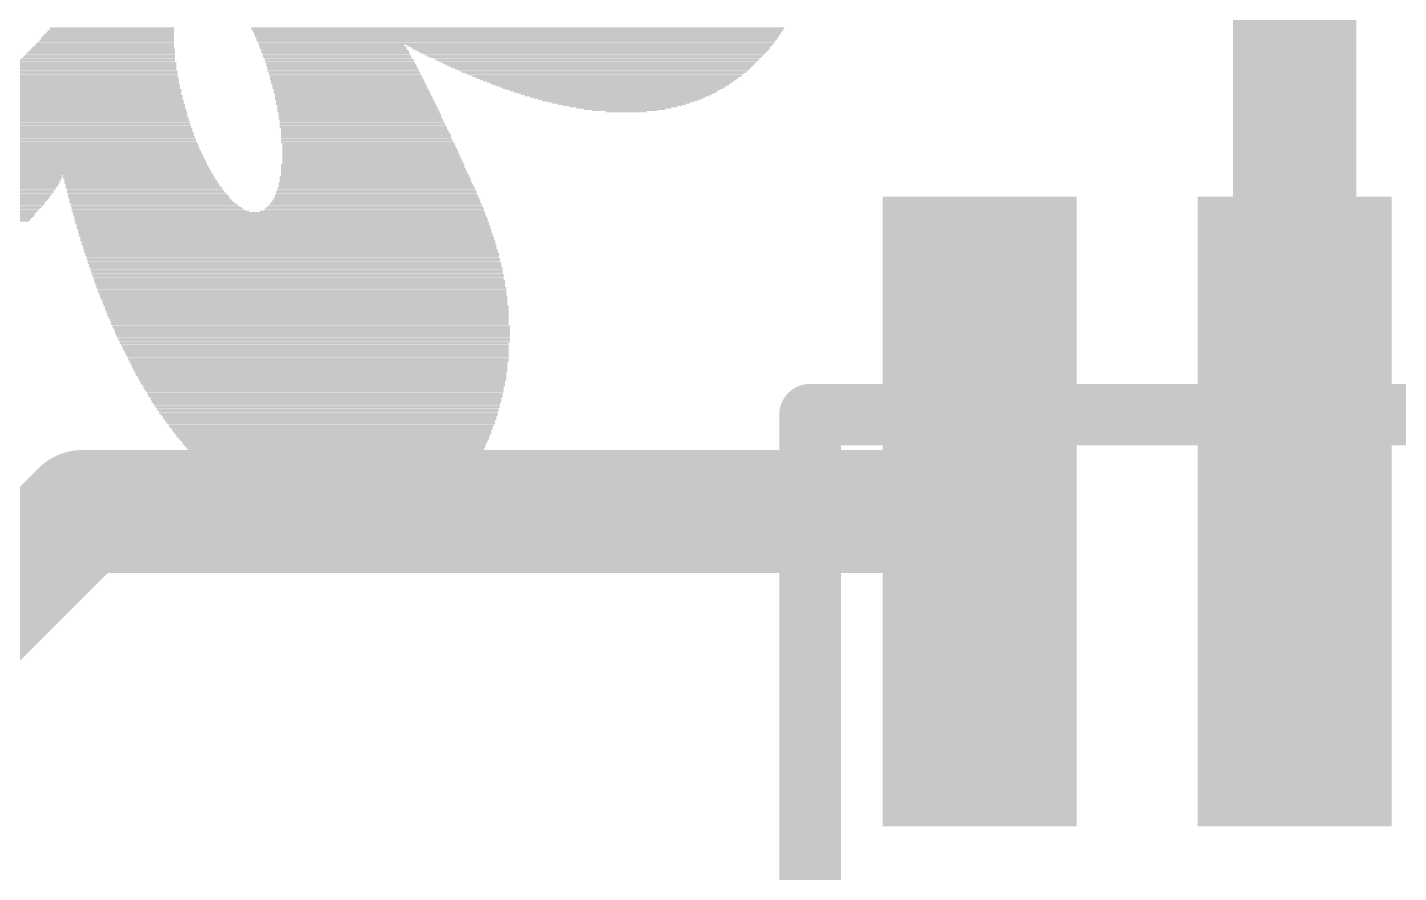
# Model space of a CAD drawing. Extents: x 0 to 17.8, y 0 to 17.
# Drawn here: x 6.275 to 9.104, y 8.945 to 10.689 of the extents above; entities that cross this region are included whole.
import ezdxf

# ---------------------------------------------------------------- set-up
doc = ezdxf.new("R2010")
doc.units = 0
for name, color, linetype in [('1', 12, 'CONTINUOUS'), ('21', 40, 'CONTINUOUS'), ('51', 253, 'CONTINUOUS')]:
    doc.layers.add(name, color=color, linetype=linetype)

# ---------------------------------------------------------------- blocks, each defined once
blk = doc.blocks.new('RECT')
blk.add_solid([(-0.5, -0.5), (0.5, -0.5), (-0.5, 0.5), (0.5, 0.5)])

msp = doc.modelspace()

# ---------------------------------------------------------------- linework, layer by layer
at = {"layer": '1', "const_width": 0.254}
for points in [[(8.89, 10.922), (8.89, 9.69)], [(4.826, 8.128), (6.388, 9.69)], [(6.388, 9.69), (8.24, 9.69)]]:
    msp.add_lwpolyline(points, dxfattribs=at)
at = {"layer": '1', "const_width": 0.127}
for points in [[(6.388, 9.7535, 1), (6.388, 9.6265)], [(6.4329, 9.6451, 1), (6.3431, 9.7349)], [(8.24, 9.6265, 1), (8.24, 9.7535)], [(8.8265, 9.69, 1), (8.9535, 9.69)]]:
    msp.add_lwpolyline(points, format="xyb", dxfattribs=at)
at = {"layer": '51', "const_width": 0.0635}
for points in [[(7.89, 9.9218, 1), (7.89, 9.8582)], [(7.9218, 9.89, 1), (7.8583, 9.89)]]:
    msp.add_lwpolyline(points, format="xyb", dxfattribs=at)
at = {"layer": '51', "const_width": 0.127}
for points in [[(7.89, 7.89), (7.89, 9.89)], [(7.89, 9.89), (9.89, 9.89)]]:
    msp.add_lwpolyline(points, dxfattribs=at)

# ---------------------------------------------------------------- block references
at = {"layer": '1', "xscale": 1.3, "yscale": 0.4, "rotation": 270}
for p in [(8.24, 9.69), (8.89, 9.69)]:
    msp.add_blockref('RECT', p, dxfattribs=at)
at = {"layer": '21'}
for p, xscale, yscale in [((6.4401, 10.6679), 0.2742, 0.0024), ((6.4414, 10.6704), 0.2718, 0.0024), ((6.4426, 10.673), 0.2692, 0.0026), ((6.4439, 10.6755), 0.2666, 0.0024), ((6.4452, 10.6781), 0.2642, 0.0026), ((6.4465, 10.6806), 0.2616, 0.0024), ((6.4477, 10.6831), 0.259, 0.0024), ((6.449, 10.6882), 0.2566, 0.0024), ((6.449, 10.6857), 0.2566, 0.0026), ((7.2872, 10.6882), 1.0998, 0.0024), ((7.2859, 10.6857), 1.0972, 0.0026), ((7.2872, 10.6831), 1.0948, 0.0024), ((7.2859, 10.6806), 1.0922, 0.0024), ((7.2859, 10.6781), 1.087, 0.0026), ((7.2859, 10.6755), 1.087, 0.0024), ((7.2859, 10.673), 1.082, 0.0026), ((7.2846, 10.6704), 1.0794, 0.0024), ((7.2859, 10.6679), 1.0768, 0.0024), ((6.4287, 10.64), 0.3022, 0.0026), ((6.4299, 10.6425), 0.2996, 0.0024), ((6.4312, 10.645), 0.2972, 0.0024), ((6.4312, 10.6476), 0.292, 0.0026), ((6.4325, 10.6501), 0.2896, 0.0024), ((6.4338, 10.6527), 0.287, 0.0026), ((6.435, 10.6552), 0.2844, 0.0024), ((6.4363, 10.6577), 0.282, 0.0024), ((6.4376, 10.6603), 0.2794, 0.0026), ((6.4388, 10.6628), 0.2768, 0.0024), ((6.4401, 10.6654), 0.2742, 0.0026), ((7.2847, 10.6654), 1.0744, 0.0026), ((7.2834, 10.6628), 1.0718, 0.0024), ((7.2834, 10.6603), 1.0668, 0.0026), ((7.2834, 10.6577), 1.0668, 0.0024), ((7.2834, 10.6552), 1.0618, 0.0024), ((6.9024, 10.6527), 0.2998, 0.0026), ((6.9036, 10.6501), 0.3022, 0.0024), ((6.9062, 10.6476), 0.3022, 0.0026), ((6.9062, 10.645), 0.3022, 0.0024), ((6.9087, 10.6425), 0.3022, 0.0024), ((6.91, 10.64), 0.3048, 0.0026), ((7.4345, 10.6527), 0.7544, 0.0026), ((7.4358, 10.6501), 0.7468, 0.0024), ((7.437, 10.6476), 0.739, 0.0026), ((7.4383, 10.645), 0.7366, 0.0024), ((7.4396, 10.6425), 0.729, 0.0024), ((7.4409, 10.64), 0.7214, 0.0026), ((6.4134, 10.6095), 0.3378, 0.0026), ((6.416, 10.612), 0.3328, 0.0024), ((6.4173, 10.6146), 0.3302, 0.0026), ((6.4185, 10.6171), 0.3276, 0.0024), ((6.4185, 10.6196), 0.3226, 0.0024), ((6.4198, 10.6222), 0.32, 0.0026), ((6.421, 10.6247), 0.3174, 0.0024), ((6.4223, 10.6273), 0.3148, 0.0026), ((6.4236, 10.6298), 0.3124, 0.0024), ((6.4248, 10.6323), 0.3098, 0.0024), ((6.4261, 10.6349), 0.3072, 0.0026), ((6.4274, 10.6374), 0.3048, 0.0024), ((6.91, 10.6374), 0.3048, 0.0024), ((6.9126, 10.6349), 0.3048, 0.0026), ((6.9126, 10.6323), 0.3048, 0.0024), ((6.9138, 10.6298), 0.3072, 0.0024), ((6.9151, 10.6273), 0.3048, 0.0026), ((6.9163, 10.6247), 0.3072, 0.0024), ((6.9189, 10.6222), 0.3074, 0.0026), ((6.9189, 10.6196), 0.3074, 0.0024), ((6.9201, 10.6171), 0.3098, 0.0024), ((6.9214, 10.6146), 0.3072, 0.0026), ((6.9227, 10.612), 0.3098, 0.0024), ((6.9227, 10.6095), 0.3098, 0.0026), ((7.4421, 10.6374), 0.7136, 0.0024), ((7.4434, 10.6349), 0.706, 0.0026), ((7.4446, 10.6323), 0.6984, 0.0024), ((7.4459, 10.6298), 0.6908, 0.0024), ((7.4472, 10.6273), 0.6832, 0.0026), ((7.4497, 10.6247), 0.673, 0.0024), ((7.451, 10.6222), 0.6654, 0.0026), ((7.4523, 10.6196), 0.6578, 0.0024), ((7.4536, 10.6171), 0.6502, 0.0024), ((7.4548, 10.6146), 0.6426, 0.0026), ((7.4561, 10.612), 0.635, 0.0024), ((7.4574, 10.6095), 0.6274, 0.0026), ((6.3994, 10.5815), 0.3758, 0.0024), ((6.402, 10.5841), 0.3708, 0.0026), ((6.402, 10.5866), 0.3658, 0.0024), ((6.4033, 10.5892), 0.3632, 0.0026), ((6.4045, 10.5917), 0.3606, 0.0024), ((6.4071, 10.5942), 0.3556, 0.0024), ((6.4083, 10.5968), 0.353, 0.0026), ((6.4096, 10.5993), 0.3504, 0.0024), ((6.4096, 10.6019), 0.3454, 0.0026), ((6.4109, 10.6044), 0.3428, 0.0024), ((6.4122, 10.6069), 0.3404, 0.0024), ((6.9252, 10.6069), 0.3098, 0.0024), ((6.9252, 10.6044), 0.3098, 0.0024), ((6.9265, 10.6019), 0.3124, 0.0026), ((6.9265, 10.5993), 0.3124, 0.0024), ((6.9291, 10.5968), 0.3124, 0.0026), ((6.9291, 10.5942), 0.3124, 0.0024), ((6.9303, 10.5917), 0.3148, 0.0024), ((6.9316, 10.5892), 0.3124, 0.0026), ((6.9329, 10.5866), 0.315, 0.0024), ((6.9329, 10.5841), 0.315, 0.0026), ((6.9341, 10.5815), 0.3174, 0.0024), ((7.4586, 10.6069), 0.6196, 0.0024), ((7.4612, 10.6044), 0.6096, 0.0024), ((7.4625, 10.6019), 0.602, 0.0026), ((7.4637, 10.5993), 0.5942, 0.0024), ((7.465, 10.5968), 0.5868, 0.0026), ((7.4663, 10.5942), 0.574, 0.0024), ((7.4675, 10.5917), 0.5664, 0.0024), ((7.4701, 10.5892), 0.5562, 0.0026), ((7.47, 10.5866), 0.546, 0.0024), ((7.4713, 10.5841), 0.5384, 0.0026), ((7.4739, 10.5815), 0.5284, 0.0024), ((6.3829, 10.5536), 0.419, 0.0024), ((6.3842, 10.5561), 0.4164, 0.0024), ((6.3867, 10.5587), 0.4114, 0.0026), ((6.388, 10.5612), 0.4088, 0.0024), ((6.3893, 10.5638), 0.4012, 0.0026), ((6.3906, 10.5663), 0.3988, 0.0024), ((6.3931, 10.5688), 0.3936, 0.0024), ((6.3944, 10.5714), 0.3912, 0.0026), ((6.3944, 10.5739), 0.386, 0.0024), ((6.3969, 10.5765), 0.381, 0.0026), ((6.3982, 10.579), 0.3784, 0.0024), ((6.9354, 10.579), 0.315, 0.0024), ((6.9366, 10.5765), 0.3174, 0.0026), ((6.9366, 10.5739), 0.3174, 0.0024), ((6.9392, 10.5714), 0.3174, 0.0026), ((6.9392, 10.5688), 0.3174, 0.0024), ((6.9405, 10.5663), 0.32, 0.0024), ((6.9405, 10.5638), 0.32, 0.0026), ((6.943, 10.5612), 0.32, 0.0024), ((6.943, 10.5587), 0.32, 0.0026), ((6.9443, 10.5561), 0.3226, 0.0024), ((6.9443, 10.5536), 0.3226, 0.0024), ((7.4739, 10.579), 0.5182, 0.0024), ((7.4764, 10.5765), 0.508, 0.0026), ((7.4777, 10.5739), 0.4952, 0.0024), ((7.4789, 10.5714), 0.4876, 0.0026), ((7.4802, 10.5688), 0.4748, 0.0024), ((7.4828, 10.5663), 0.4648, 0.0024), ((7.4828, 10.5638), 0.4546, 0.0026), ((7.484, 10.5612), 0.4418, 0.0024), ((7.4853, 10.5587), 0.4292, 0.0026), ((7.4878, 10.5561), 0.419, 0.0024), ((7.4891, 10.5536), 0.4064, 0.0024), ((6.3588, 10.5257), 0.4826, 0.0026), ((6.3626, 10.5282), 0.4748, 0.0024), ((6.3651, 10.5307), 0.4698, 0.0024), ((6.3664, 10.5333), 0.4622, 0.0026), ((6.369, 10.5358), 0.4572, 0.0024), ((6.3715, 10.5384), 0.452, 0.0026), ((6.3728, 10.5409), 0.4444, 0.0024), ((6.3753, 10.5434), 0.4394, 0.0024), ((6.3779, 10.546), 0.4344, 0.0026), ((6.3792, 10.5485), 0.4318, 0.0024), ((6.3804, 10.5511), 0.4242, 0.0026), ((6.9468, 10.5511), 0.3224, 0.0026), ((6.9468, 10.5485), 0.3224, 0.0024), ((6.9481, 10.546), 0.325, 0.0026), ((6.9481, 10.5434), 0.325, 0.0024), ((6.9494, 10.5409), 0.3276, 0.0024), ((6.9506, 10.5384), 0.325, 0.0026), ((6.9519, 10.5358), 0.3276, 0.0024), ((6.9519, 10.5333), 0.3276, 0.0026), ((6.9532, 10.5307), 0.3302, 0.0024), ((6.9544, 10.5282), 0.3276, 0.0024), ((6.9557, 10.5257), 0.3302, 0.0026), ((7.4904, 10.5511), 0.3936, 0.0026), ((7.4917, 10.5485), 0.381, 0.0024), ((7.4929, 10.546), 0.3632, 0.0026), ((7.4942, 10.5434), 0.3504, 0.0024), ((7.4967, 10.5409), 0.3352, 0.0024), ((7.4967, 10.5384), 0.32, 0.0026), ((7.498, 10.5358), 0.3022, 0.0024), ((7.4993, 10.5333), 0.2844, 0.0026), ((7.5018, 10.5307), 0.264, 0.0024), ((7.5031, 10.5282), 0.2464, 0.0024), ((7.5043, 10.5257), 0.2234, 0.0026), ((5.9994, 10.4977), 1.2166, 0.0024), ((6.0007, 10.5028), 1.2142, 0.0024), ((6.0007, 10.5003), 1.2142, 0.0026), ((6.0007, 10.5104), 1.209, 0.0024), ((6.0007, 10.5079), 1.209, 0.0026), ((6.0007, 10.5053), 1.209, 0.0024), ((6.0019, 10.513), 1.2064, 0.0026), ((6.3449, 10.5155), 0.5156, 0.0024), ((6.3499, 10.518), 0.5054, 0.0024), ((6.3537, 10.5206), 0.4978, 0.0026), ((6.3563, 10.5231), 0.4876, 0.0024), ((6.9557, 10.5231), 0.3302, 0.0024), ((6.957, 10.5206), 0.3328, 0.0026), ((6.957, 10.518), 0.3328, 0.0024), ((6.9582, 10.5155), 0.3352, 0.0024), ((6.9595, 10.513), 0.3326, 0.0026), ((6.9608, 10.5104), 0.3352, 0.0024), ((6.9608, 10.5079), 0.3352, 0.0026), ((6.9608, 10.5053), 0.3352, 0.0024), ((6.9621, 10.5028), 0.3378, 0.0024), ((6.9621, 10.5003), 0.3378, 0.0026), ((6.9646, 10.4977), 0.3378, 0.0024), ((7.5056, 10.5231), 0.1954, 0.0024), ((7.5069, 10.5206), 0.1676, 0.0026), ((7.5082, 10.518), 0.1346, 0.0024), ((7.5107, 10.5155), 0.0838, 0.0024), ((5.9994, 10.4723), 1.237, 0.0024), ((5.9994, 10.4698), 1.237, 0.0026), ((5.9994, 10.4799), 1.2318, 0.0024), ((5.9994, 10.4774), 1.2318, 0.0024), ((5.9994, 10.4749), 1.2318, 0.0026), ((5.9994, 10.485), 1.2268, 0.0024), ((5.9994, 10.4825), 1.2268, 0.0026), ((5.9994, 10.4926), 1.2216, 0.0024), ((5.9994, 10.4901), 1.2216, 0.0024), ((6.0007, 10.4876), 1.2242, 0.0026), ((6.0007, 10.4952), 1.2192, 0.0026), ((6.9646, 10.4952), 0.3378, 0.0026), ((6.9659, 10.4926), 0.3404, 0.0024), ((6.9659, 10.4901), 0.3404, 0.0024), ((6.9671, 10.4876), 0.3428, 0.0026), ((6.9671, 10.485), 0.3428, 0.0024), ((6.9684, 10.4825), 0.3454, 0.0026), ((6.9697, 10.4799), 0.3428, 0.0024), ((6.971, 10.4774), 0.3454, 0.0024), ((6.971, 10.4749), 0.3454, 0.0026), ((6.9722, 10.4723), 0.3478, 0.0024), ((6.9722, 10.4698), 0.3478, 0.0026), ((5.9994, 10.4444), 1.2572, 0.0026), ((5.9994, 10.4418), 1.2572, 0.0024), ((5.9994, 10.452), 1.2522, 0.0024), ((5.9994, 10.4495), 1.2522, 0.0026), ((6.0007, 10.4469), 1.2548, 0.0024), ((5.9994, 10.4596), 1.247, 0.0024), ((5.9994, 10.4571), 1.247, 0.0026), ((5.9994, 10.4545), 1.247, 0.0024), ((5.9981, 10.4672), 1.2394, 0.0024), ((5.9994, 10.4647), 1.242, 0.0024), ((5.9994, 10.4622), 1.242, 0.0026), ((6.9735, 10.4672), 0.3504, 0.0024), ((6.9735, 10.4647), 0.3504, 0.0024), ((6.9735, 10.4622), 0.3504, 0.0026), ((6.9748, 10.4596), 0.353, 0.0024), ((6.9748, 10.4571), 0.353, 0.0026), ((6.9761, 10.4545), 0.3556, 0.0024), ((6.9761, 10.452), 0.3556, 0.0024), ((6.9786, 10.4495), 0.3556, 0.0026), ((6.9786, 10.4469), 0.3556, 0.0024), ((6.9798, 10.4444), 0.358, 0.0026), ((6.9798, 10.4418), 0.358, 0.0024), ((6.0019, 10.4139), 1.2826, 0.0024), ((6.0019, 10.4114), 1.2826, 0.0026), ((6.0007, 10.4215), 1.275, 0.0024), ((6.002, 10.419), 1.2776, 0.0026), ((6.002, 10.4164), 1.2776, 0.0024), ((6.0007, 10.4291), 1.27, 0.0024), ((6.0007, 10.4266), 1.27, 0.0024), ((6.0019, 10.4241), 1.2724, 0.0026), ((5.9994, 10.4368), 1.2624, 0.0026), ((6.0007, 10.4342), 1.265, 0.0024), ((6.0007, 10.4317), 1.265, 0.0026), ((6.0007, 10.4393), 1.2598, 0.0024), ((6.9811, 10.4393), 0.3606, 0.0024), ((6.9811, 10.4368), 0.3606, 0.0026), ((6.9824, 10.4342), 0.3632, 0.0024), ((6.9824, 10.4317), 0.3632, 0.0026), ((6.9824, 10.4291), 0.3632, 0.0024), ((6.9837, 10.4266), 0.3658, 0.0024), ((6.9837, 10.4241), 0.3658, 0.0026), ((6.9849, 10.4215), 0.3682, 0.0024), ((6.9849, 10.419), 0.3682, 0.0026), ((6.9862, 10.4164), 0.3708, 0.0024), ((6.9862, 10.4139), 0.3708, 0.0024), ((6.9875, 10.4114), 0.3734, 0.0026), ((6.0058, 10.386), 1.3056, 0.0026), ((5.8495, 10.3834), 0.993, 0.0024), ((6.0032, 10.3961), 1.2954, 0.0024), ((6.0045, 10.3936), 1.298, 0.0026), ((6.0045, 10.391), 1.298, 0.0024), ((6.0057, 10.3885), 1.3004, 0.0024), ((6.0032, 10.4037), 1.2902, 0.0024), ((6.0032, 10.4012), 1.2902, 0.0024), ((6.0045, 10.3987), 1.2928, 0.0026), ((6.0032, 10.4088), 1.2852, 0.0024), ((6.0032, 10.4063), 1.2852, 0.0026), ((6.5036, 10.3834), 0.3098, 0.0024), ((6.9875, 10.4063), 0.3784, 0.0026), ((6.9875, 10.4037), 0.3784, 0.0024), ((6.9875, 10.4012), 0.3784, 0.0024), ((6.9888, 10.3987), 0.381, 0.0026), ((6.9888, 10.3961), 0.381, 0.0024), ((6.99, 10.3936), 0.3834, 0.0026), ((6.99, 10.391), 0.3834, 0.0024), ((6.9913, 10.3885), 0.386, 0.0024), ((6.9913, 10.386), 0.386, 0.0026), ((6.9926, 10.3834), 0.3886, 0.0024), ((6.9875, 10.4088), 0.3734, 0.0024), ((5.8394, 10.3555), 0.988, 0.0026), ((5.8432, 10.3656), 0.9906, 0.0024), ((5.8432, 10.3631), 0.9906, 0.0024), ((5.8419, 10.3606), 0.988, 0.0026), ((5.8406, 10.358), 0.9854, 0.0024), ((5.847, 10.3758), 0.993, 0.0024), ((5.847, 10.3733), 0.993, 0.0026), ((5.8458, 10.3707), 0.9906, 0.0024), ((5.8458, 10.3682), 0.9906, 0.0026), ((5.8495, 10.3809), 0.993, 0.0026), ((5.8495, 10.3783), 0.993, 0.0024), ((6.5049, 10.3809), 0.3124, 0.0026), ((6.5049, 10.3783), 0.3124, 0.0024), ((6.5074, 10.3758), 0.3124, 0.0024), ((6.5087, 10.3733), 0.315, 0.0026), ((6.5087, 10.3707), 0.315, 0.0024), ((6.5099, 10.3682), 0.3174, 0.0026), ((6.5125, 10.3656), 0.3174, 0.0024), ((6.5125, 10.3631), 0.3174, 0.0024), ((6.5138, 10.3606), 0.32, 0.0026), ((6.515, 10.358), 0.3224, 0.0024), ((6.5176, 10.3555), 0.3226, 0.0026), ((6.9938, 10.358), 0.4064, 0.0024), ((6.9951, 10.3555), 0.409, 0.0026), ((6.9926, 10.3682), 0.3988, 0.0026), ((6.9938, 10.3656), 0.4012, 0.0024), ((6.9938, 10.3631), 0.4012, 0.0024), ((6.9951, 10.3606), 0.4038, 0.0026), ((6.9913, 10.3809), 0.3912, 0.0026), ((6.9925, 10.3783), 0.3936, 0.0024), ((6.9925, 10.3758), 0.3936, 0.0024), ((6.9925, 10.3733), 0.3936, 0.0026), ((6.9938, 10.3707), 0.3962, 0.0024), ((5.8267, 10.3301), 0.9728, 0.0026), ((5.8254, 10.3275), 0.9702, 0.0024), ((5.833, 10.3428), 0.9804, 0.0026), ((5.8317, 10.3402), 0.9778, 0.0024), ((5.8317, 10.3377), 0.9778, 0.0024), ((5.8305, 10.3352), 0.9754, 0.0026), ((5.8292, 10.3326), 0.9728, 0.0024), ((5.8381, 10.3529), 0.9854, 0.0024), ((5.8369, 10.3504), 0.983, 0.0024), ((5.8369, 10.3479), 0.983, 0.0026), ((5.8356, 10.3453), 0.9804, 0.0024), ((6.5176, 10.3529), 0.3226, 0.0024), ((6.5188, 10.3504), 0.325, 0.0024), ((6.5201, 10.3479), 0.3276, 0.0026), ((6.5226, 10.3453), 0.3276, 0.0024), ((6.5239, 10.3428), 0.3302, 0.0026), ((6.5252, 10.3402), 0.3328, 0.0024), ((6.5252, 10.3377), 0.3328, 0.0024), ((6.5277, 10.3352), 0.3326, 0.0026), ((6.529, 10.3326), 0.3352, 0.0024), ((6.5303, 10.3301), 0.3378, 0.0026), ((6.5315, 10.3275), 0.3402, 0.0024), ((6.9938, 10.3275), 0.4318, 0.0024), ((6.9951, 10.3326), 0.4292, 0.0024), ((6.9951, 10.3301), 0.4292, 0.0026), ((6.9951, 10.3377), 0.4242, 0.0024), ((6.9951, 10.3352), 0.4242, 0.0026), ((6.9951, 10.3428), 0.419, 0.0026), ((6.9951, 10.3402), 0.419, 0.0024), ((6.9951, 10.3504), 0.414, 0.0024), ((6.9951, 10.3479), 0.414, 0.0026), ((6.9951, 10.3453), 0.414, 0.0024), ((6.9951, 10.3529), 0.409, 0.0024), ((5.8127, 10.3021), 0.955, 0.0024), ((5.8114, 10.2996), 0.9524, 0.0024), ((5.8204, 10.3174), 0.9652, 0.0026), ((5.8191, 10.3148), 0.9626, 0.0024), ((5.8178, 10.3123), 0.96, 0.0024), ((5.8165, 10.3098), 0.9574, 0.0026), ((5.8153, 10.3072), 0.955, 0.0024), ((5.814, 10.3047), 0.9524, 0.0026), ((5.8254, 10.325), 0.9702, 0.0024), ((5.8241, 10.3225), 0.9676, 0.0026), ((5.8229, 10.3199), 0.9652, 0.0024), ((6.5353, 10.325), 0.3428, 0.0024), ((6.5366, 10.3225), 0.3454, 0.0026), ((6.5379, 10.3199), 0.348, 0.0024), ((6.5417, 10.3174), 0.3504, 0.0026), ((6.543, 10.3148), 0.353, 0.0024), ((6.5455, 10.3123), 0.358, 0.0024), ((6.5493, 10.3098), 0.3656, 0.0026), ((6.7944, 10.3072), 0.8508, 0.0024), ((6.7944, 10.3047), 0.8508, 0.0026), ((6.7944, 10.3021), 0.8508, 0.0024), ((6.7969, 10.2996), 0.8508, 0.0024), ((6.9862, 10.3098), 0.4622, 0.0026), ((6.99, 10.3123), 0.4546, 0.0024), ((6.9913, 10.3148), 0.4522, 0.0024), ((6.9913, 10.3174), 0.447, 0.0026), ((6.9925, 10.3199), 0.4444, 0.0024), ((6.9926, 10.3225), 0.4394, 0.0026), ((6.9938, 10.325), 0.4368, 0.0024), ((5.8102, 10.2971), 0.95, 0.0026), ((5.8089, 10.2945), 0.9474, 0.0024), ((5.8076, 10.292), 0.9448, 0.0026), ((5.8064, 10.2894), 0.9424, 0.0024), ((6.7969, 10.2971), 0.8508, 0.0026), ((6.7982, 10.2945), 0.8534, 0.0024), ((6.7982, 10.292), 0.8534, 0.0026), ((6.7995, 10.2894), 0.8508, 0.0024), ((6.8008, 10.2869), 0.8534, 0.0024), ((6.8008, 10.2844), 0.8534, 0.0026), ((6.802, 10.2818), 0.8508, 0.0024), ((6.8033, 10.2793), 0.8534, 0.0026), ((6.8033, 10.2767), 0.8534, 0.0024), ((6.8033, 10.2742), 0.8534, 0.0024), ((6.8059, 10.2717), 0.8534, 0.0026), ((6.8059, 10.2691), 0.8534, 0.0024), ((6.8059, 10.2666), 0.8534, 0.0026), ((6.8084, 10.264), 0.8534, 0.0024), ((6.8084, 10.2615), 0.8534, 0.0024), ((6.8084, 10.259), 0.8534, 0.0026), ((6.8109, 10.2564), 0.8534, 0.0024), ((6.8109, 10.2539), 0.8534, 0.0026), ((6.8109, 10.2513), 0.8534, 0.0024), ((6.8122, 10.2488), 0.856, 0.0024), ((6.8135, 10.2463), 0.8534, 0.0026), ((6.8135, 10.2437), 0.8534, 0.0024), ((6.8148, 10.2412), 0.856, 0.0026), ((6.816, 10.2386), 0.8534, 0.0024), ((6.816, 10.2361), 0.8534, 0.0024), ((6.816, 10.2336), 0.8534, 0.0026), ((6.8186, 10.231), 0.8534, 0.0024), ((6.8186, 10.2285), 0.8534, 0.0026), ((6.8186, 10.2259), 0.8534, 0.0024), ((6.8211, 10.2234), 0.8534, 0.0024), ((6.8211, 10.2209), 0.8534, 0.0026), ((6.8211, 10.2183), 0.8534, 0.0024), ((6.8223, 10.2158), 0.8508, 0.0026), ((6.8236, 10.2132), 0.8534, 0.0024), ((6.8236, 10.2107), 0.8534, 0.0024), ((6.8249, 10.2082), 0.8508, 0.0026), ((6.8249, 10.2056), 0.8508, 0.0024), ((6.8262, 10.2031), 0.8534, 0.0026), ((6.8274, 10.2005), 0.8508, 0.0024), ((6.8274, 10.198), 0.8508, 0.0024), ((6.8274, 10.1955), 0.8508, 0.0026), ((6.83, 10.1929), 0.8508, 0.0024), ((6.83, 10.1904), 0.8508, 0.0026), ((6.83, 10.1878), 0.8508, 0.0024), ((6.8313, 10.1853), 0.8484, 0.0024), ((6.8313, 10.1828), 0.8484, 0.0026), ((6.8325, 10.1802), 0.8508, 0.0024), ((6.8338, 10.1777), 0.8484, 0.0026), ((6.8338, 10.1751), 0.8484, 0.0024), ((6.8338, 10.1726), 0.8484, 0.0024), ((6.8351, 10.1701), 0.8458, 0.0026), ((6.8363, 10.1675), 0.8482, 0.0024), ((6.8363, 10.165), 0.8482, 0.0026), ((6.8376, 10.1624), 0.8458, 0.0024), ((6.8376, 10.1599), 0.8458, 0.0024), ((6.8389, 10.1574), 0.8432, 0.0026), ((6.8389, 10.1548), 0.8432, 0.0024), ((6.8402, 10.1523), 0.8458, 0.0026), ((6.8414, 10.1497), 0.8432, 0.0024), ((6.8414, 10.1472), 0.8432, 0.0024), ((6.8414, 10.1447), 0.8432, 0.0026), ((6.8427, 10.1421), 0.8408, 0.0024), ((6.8427, 10.1396), 0.8408, 0.0026), ((6.844, 10.137), 0.8382, 0.0024), ((6.8452, 10.1345), 0.8406, 0.0024), ((6.8452, 10.132), 0.8406, 0.0026), ((6.8465, 10.1294), 0.8382, 0.0024), ((6.8465, 10.1269), 0.8382, 0.0026), ((6.8478, 10.1243), 0.8356, 0.0024), ((6.8478, 10.1218), 0.8356, 0.0024), ((6.8478, 10.1193), 0.8356, 0.0026), ((6.849, 10.1167), 0.833, 0.0024), ((6.8503, 10.1142), 0.8356, 0.0026), ((6.8516, 10.1116), 0.8332, 0.0024), ((6.8516, 10.1091), 0.8332, 0.0024), ((6.8516, 10.1066), 0.8332, 0.0026), ((6.8529, 10.104), 0.8306, 0.0024), ((6.8529, 10.1015), 0.8306, 0.0026), ((6.8541, 10.0989), 0.828, 0.0024), ((6.8541, 10.0964), 0.828, 0.0024), ((6.8541, 10.0939), 0.828, 0.0026), ((6.8554, 10.0913), 0.8254, 0.0024), ((6.8554, 10.0888), 0.8254, 0.0026), ((6.8567, 10.0862), 0.823, 0.0024), ((6.8567, 10.0837), 0.823, 0.0024), ((6.8579, 10.0812), 0.8204, 0.0026), ((6.8579, 10.0786), 0.8204, 0.0024), ((6.8579, 10.0761), 0.8204, 0.0026), ((6.8605, 10.0735), 0.8204, 0.0024), ((6.8605, 10.071), 0.8204, 0.0024), ((6.8617, 10.0685), 0.8178, 0.0026), ((6.8617, 10.0659), 0.8178, 0.0024), ((6.863, 10.0634), 0.8152, 0.0026), ((6.863, 10.0608), 0.8152, 0.0024), ((6.863, 10.0583), 0.8152, 0.0024), ((6.8643, 10.0558), 0.8128, 0.0026), ((6.8643, 10.0532), 0.8128, 0.0024), ((6.8655, 10.0507), 0.8102, 0.0026), ((6.8655, 10.0481), 0.8102, 0.0024), ((6.8668, 10.0456), 0.8076, 0.0024), ((6.8668, 10.0431), 0.8076, 0.0026), ((6.8681, 10.0405), 0.8052, 0.0024), ((6.8668, 10.038), 0.8026, 0.0026), ((6.8681, 10.0354), 0.8, 0.0024), ((6.8681, 10.0329), 0.8, 0.0024), ((6.8694, 10.0304), 0.7976, 0.0026), ((6.8694, 10.0278), 0.7976, 0.0024), ((6.8706, 10.0253), 0.795, 0.0026), ((6.8706, 10.0227), 0.795, 0.0024), ((6.8719, 10.0202), 0.7924, 0.0024), ((6.8719, 10.0177), 0.7924, 0.0026), ((6.8732, 10.0151), 0.79, 0.0024), ((6.8732, 10.0126), 0.79, 0.0026), ((6.8745, 10.01), 0.7874, 0.0024), ((6.8745, 10.0075), 0.7874, 0.0024), ((6.8757, 10.005), 0.7848, 0.0026), ((6.8757, 10.0024), 0.7848, 0.0024), ((6.877, 9.9999), 0.7824, 0.0026), ((6.8757, 9.9973), 0.7798, 0.0024), ((6.877, 9.9948), 0.7772, 0.0024), ((6.877, 9.9923), 0.7772, 0.0026), ((6.8782, 9.9897), 0.7746, 0.0024), ((6.8782, 9.9872), 0.7746, 0.0026), ((6.8795, 9.9846), 0.772, 0.0024), ((6.8795, 9.9821), 0.772, 0.0024), ((6.8808, 9.9796), 0.7696, 0.0026), ((6.8795, 9.977), 0.767, 0.0024), ((6.8808, 9.9745), 0.7646, 0.0026), ((6.8808, 9.9719), 0.7646, 0.0024), ((6.8821, 9.9694), 0.762, 0.0024), ((6.8833, 9.9669), 0.7594, 0.0026), ((6.8833, 9.9643), 0.7594, 0.0024), ((6.8846, 9.9618), 0.7568, 0.0026), ((6.8833, 9.9592), 0.7542, 0.0024), ((6.8846, 9.9567), 0.7518, 0.0024), ((6.8846, 9.9542), 0.7518, 0.0026), ((6.8858, 9.9516), 0.7492, 0.0024), ((6.8871, 9.9491), 0.7466, 0.0026), ((6.8859, 9.9465), 0.7442, 0.0024), ((6.8871, 9.944), 0.7416, 0.0024), ((6.8871, 9.9415), 0.7416, 0.0026), ((6.8884, 9.9389), 0.739, 0.0024), ((6.8897, 9.9364), 0.7366, 0.0026), ((6.8884, 9.9338), 0.734, 0.0024), ((6.8897, 9.9313), 0.7316, 0.0024), ((6.8897, 9.9288), 0.7316, 0.0026), ((6.891, 9.9262), 0.729, 0.0024), ((6.8909, 9.9237), 0.7238, 0.0026), ((6.8909, 9.9211), 0.7238, 0.0024), ((6.8922, 9.9186), 0.7212, 0.0024), ((6.8922, 9.9161), 0.7212, 0.0026), ((6.8922, 9.9135), 0.7162, 0.0024), ((6.8935, 9.911), 0.7138, 0.0026), ((6.8935, 9.9084), 0.7138, 0.0024), ((6.8948, 9.9059), 0.7112, 0.0024), ((6.8947, 9.9034), 0.706, 0.0026), ((6.8947, 9.9008), 0.706, 0.0024), ((6.896, 9.8983), 0.7034, 0.0026), ((6.896, 9.8957), 0.6984, 0.0024), ((6.896, 9.8932), 0.6984, 0.0024), ((6.8973, 9.8907), 0.696, 0.0026), ((6.8986, 9.8881), 0.6934, 0.0024), ((6.8986, 9.8856), 0.6884, 0.0026), ((6.8986, 9.883), 0.6884, 0.0024), ((6.8999, 9.8805), 0.6858, 0.0024), ((6.8998, 9.878), 0.6806, 0.0026), ((6.8998, 9.8754), 0.6806, 0.0024), ((6.9011, 9.8729), 0.6782, 0.0026), ((6.9011, 9.8703), 0.673, 0.0024), ((6.9024, 9.8678), 0.6706, 0.0024), ((6.9011, 9.8653), 0.668, 0.0026), ((6.9024, 9.8627), 0.6654, 0.0024), ((6.9036, 9.8602), 0.6628, 0.0026), ((6.9036, 9.8576), 0.6578, 0.0024), ((6.9036, 9.8551), 0.6578, 0.0024), ((6.9049, 9.8526), 0.6552, 0.0026), ((6.9049, 9.85), 0.6502, 0.0024), ((6.9062, 9.8475), 0.6476, 0.0026), ((6.9049, 9.8449), 0.645, 0.0024), ((6.9062, 9.8424), 0.6426, 0.0024), ((6.9074, 9.8399), 0.64, 0.0026), ((6.9075, 9.8373), 0.635, 0.0024), ((6.9087, 9.8348), 0.6324, 0.0026), ((6.9087, 9.8322), 0.6272, 0.0024), ((6.9087, 9.8297), 0.6272, 0.0024), ((6.9087, 9.8272), 0.6222, 0.0026), ((6.91, 9.8246), 0.6198, 0.0024), ((6.9113, 9.8221), 0.6172, 0.0026), ((6.9113, 9.8195), 0.6122, 0.0024), ((6.9126, 9.817), 0.6096, 0.0024), ((6.9125, 9.8145), 0.6044, 0.0026), ((6.9125, 9.8119), 0.6044, 0.0024), ((6.9125, 9.8094), 0.5994, 0.0026), ((6.9138, 9.8068), 0.5968, 0.0024), ((6.9138, 9.8043), 0.5918, 0.0024), ((6.9151, 9.8018), 0.5892, 0.0026), ((6.9151, 9.7992), 0.5842, 0.0024), ((6.9163, 9.7967), 0.5816, 0.0026), ((6.9164, 9.7941), 0.5766, 0.0024), ((6.9176, 9.7916), 0.574, 0.0024), ((6.9176, 9.7891), 0.5688, 0.0026), ((6.9189, 9.7865), 0.5664, 0.0024), ((6.9189, 9.784), 0.5614, 0.0026), ((6.9202, 9.7814), 0.5588, 0.0024), ((6.9201, 9.7789), 0.5536, 0.0024), ((6.9202, 9.7764), 0.5486, 0.0026), ((6.9214, 9.7738), 0.546, 0.0024), ((6.9214, 9.7713), 0.541, 0.0026), ((6.9227, 9.7687), 0.5384, 0.0024), ((6.9227, 9.7662), 0.5334, 0.0024), ((6.924, 9.7637), 0.5258, 0.0026), ((6.9252, 9.7611), 0.5232, 0.0024), ((6.9252, 9.7586), 0.518, 0.0026), ((6.9265, 9.756), 0.5156, 0.0024), ((6.9265, 9.7535), 0.5104, 0.0024), ((6.9265, 9.751), 0.5054, 0.0026), ((6.9278, 9.7484), 0.503, 0.0024), ((6.929, 9.7459), 0.4952, 0.0026), ((6.9291, 9.7433), 0.4902, 0.0024), ((6.929, 9.7408), 0.485, 0.0024), ((6.9303, 9.7383), 0.4826, 0.0026), ((6.9316, 9.7357), 0.475, 0.0024), ((6.9316, 9.7332), 0.4698, 0.0026), ((6.9329, 9.7306), 0.4674, 0.0024), ((6.9341, 9.7281), 0.4596, 0.0024), ((6.9341, 9.7256), 0.4546, 0.0026), ((6.9354, 9.723), 0.447, 0.0024), ((6.9354, 9.7205), 0.442, 0.0026), ((6.9354, 9.7179), 0.4368, 0.0024), ((6.938, 9.7154), 0.4318, 0.0024), ((6.9379, 9.7129), 0.4266, 0.0026), ((6.9392, 9.7103), 0.419, 0.0024), ((6.9405, 9.7078), 0.4114, 0.0026), ((6.9405, 9.7052), 0.4064, 0.0024), ((6.9418, 9.7027), 0.3988, 0.0024), ((6.943, 9.7002), 0.391, 0.0026), ((6.943, 9.6976), 0.386, 0.0024), ((6.9443, 9.6951), 0.3784, 0.0026), ((6.9456, 9.6925), 0.3708, 0.0024), ((6.9468, 9.69), 0.3632, 0.0024), ((6.9481, 9.6875), 0.3556, 0.0026), ((6.9481, 9.6849), 0.3504, 0.0024), ((6.9481, 9.6824), 0.3404, 0.0026), ((6.9494, 9.6798), 0.3328, 0.0024), ((6.9519, 9.6773), 0.3226, 0.0024), ((6.9532, 9.6748), 0.315, 0.0026), ((6.9532, 9.6722), 0.3048, 0.0024), ((6.9545, 9.6697), 0.2972, 0.0026), ((6.9545, 9.6671), 0.287, 0.0024), ((6.957, 9.6646), 0.2768, 0.0024), ((6.957, 9.6621), 0.2666, 0.0026), ((6.957, 9.6595), 0.2566, 0.0024), ((6.9595, 9.657), 0.2462, 0.0026), ((6.9608, 9.6544), 0.2336, 0.0024), ((6.9621, 9.6519), 0.221, 0.0024), ((6.9608, 9.6494), 0.2082, 0.0026), ((6.9633, 9.6468), 0.193, 0.0024), ((6.9646, 9.6443), 0.1802, 0.0026), ((6.9659, 9.6417), 0.1626, 0.0024), ((6.9672, 9.6392), 0.1448, 0.0024), ((6.9671, 9.6367), 0.1244, 0.0026), ((6.9671, 9.6341), 0.099, 0.0024), ((6.9697, 9.6316), 0.0634, 0.0026)]:
    msp.add_blockref('RECT', p, dxfattribs=dict(at, xscale=xscale, yscale=yscale))

doc.saveas('drawing.dxf')
